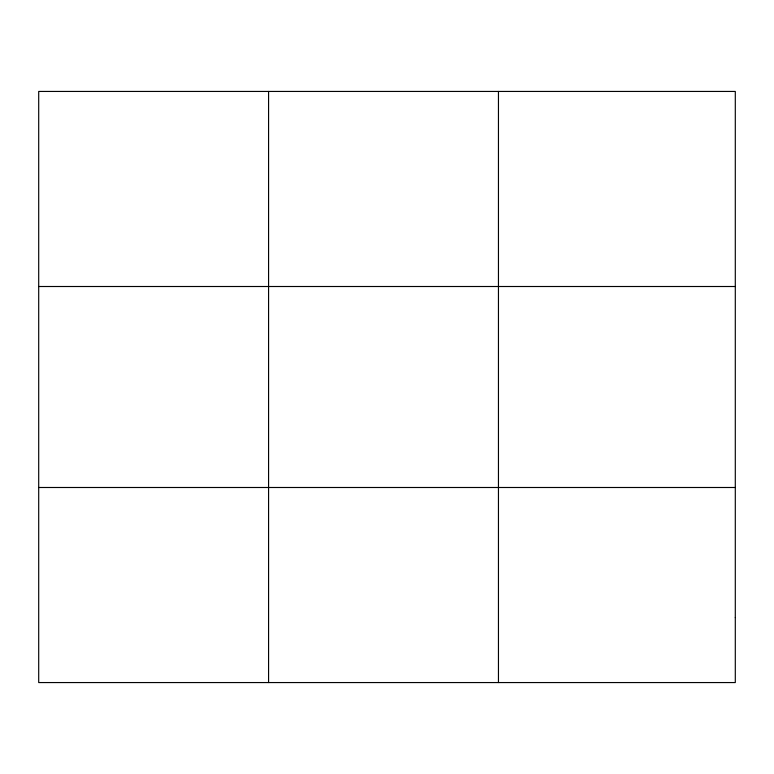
<?xml version="1.0" encoding="UTF-8"?>
<svg xmlns="http://www.w3.org/2000/svg" width="774" height="774" viewBox="0 0 774 774"><rect width="100%" height="100%" fill="white"/><g stroke="black" fill="none" stroke-linecap="round" stroke-linejoin="round"><path stroke-width="1.16" d="M268.578 91.438L268.578 682.562M498.456 91.438L498.456 682.562M38.7 286.506L735.3 286.506M38.7 487.494L735.3 487.494M735.3 617.536L735.3 682.562L38.7 682.562L38.7 91.438L735.3 91.438L735.3 617.536"/></g></svg>
